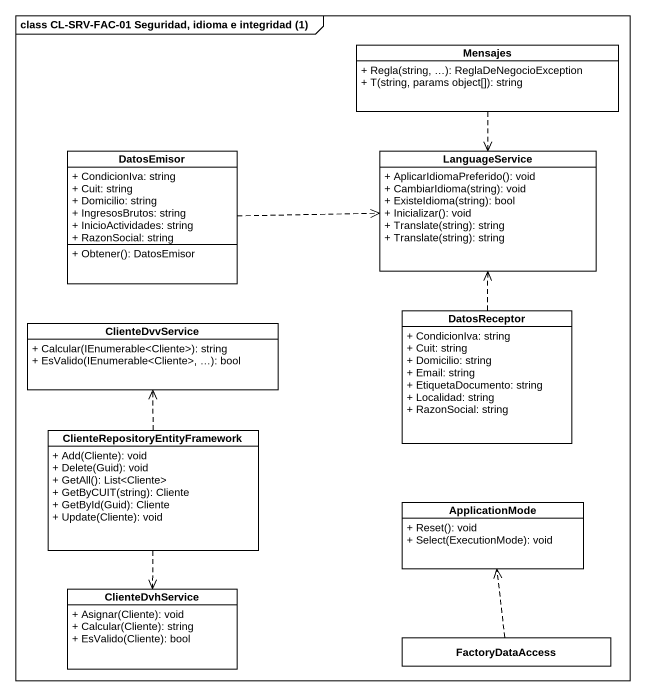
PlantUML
@startuml
mainframe class CL-SRV-FAC-01 Seguridad, idioma e integridad (1)
hide circle
hide empty members
skinparam classAttributeIconSize 0
class Mensajes {
  + Regla(string, …): ReglaDeNegocioException
  + T(string, params object[]): string
}
class DatosEmisor {
  + CondicionIva: string
  + Cuit: string
  + Domicilio: string
  + IngresosBrutos: string
  + InicioActividades: string
  + RazonSocial: string
  + Obtener(): DatosEmisor
}
class LanguageService {
  + AplicarIdiomaPreferido(): void
  + CambiarIdioma(string): void
  + ExisteIdioma(string): bool
  + Inicializar(): void
  + Translate(string): string
  + Translate(string): string
}
class ClienteDvvService {
  + Calcular(IEnumerable<Cliente>): string
  + EsValido(IEnumerable<Cliente>, …): bool
}
class DatosReceptor {
  + CondicionIva: string
  + Cuit: string
  + Domicilio: string
  + Email: string
  + EtiquetaDocumento: string
  + Localidad: string
  + RazonSocial: string
}
class "ClienteRepositoryEntityFramework" as ClienteRepositoryEntityFrame {
  + Add(Cliente): void
  + Delete(Guid): void
  + GetAll(): List<Cliente>
  + GetByCUIT(string): Cliente
  + GetById(Guid): Cliente
  + Update(Cliente): void
}
class ApplicationMode {
  + Reset(): void
  + Select(ExecutionMode): void
}
class ClienteDvhService {
  + Asignar(Cliente): void
  + Calcular(Cliente): string
  + EsValido(Cliente): bool
}
class FactoryDataAccess
Mensajes ..> LanguageService
DatosEmisor .right.> LanguageService
DatosReceptor .up.> LanguageService
ClienteRepositoryEntityFrame .up.> ClienteDvvService
ClienteRepositoryEntityFrame ..> ClienteDvhService
FactoryDataAccess .up.> ApplicationMode
@enduml
